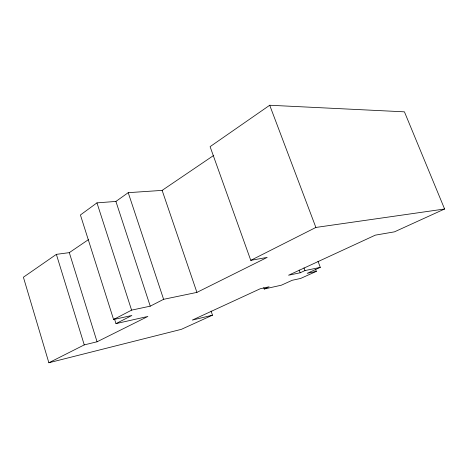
<?xml version="1.0" encoding="UTF-8"?>
<svg xmlns="http://www.w3.org/2000/svg" width="468" height="468" viewBox="0 0 468 468"><rect width="100%" height="100%" fill="white"/><g stroke="black" fill="none" stroke-linecap="round" stroke-linejoin="round"><path stroke-width="0.7" d="M213.788 155.358L162.133 190.388L128.214 192.67L115.906 201.433L96.964 202.866L80.42 214.97L113.601 319.509L131.882 315.479L115.982 323.622L114.438 318.766M318.006 261.255L320.299 267.368L304.984 270.574L300.175 272.78L288.551 275.225L375.313 235.147L394.46 231.847L444.6 208.997L404.434 111.834L269.714 105.247L210.097 146.659L250.772 260.343L267.216 257.394L196.917 292.395L163.613 299.315L150.251 306.166L131.59 310.132L113.601 319.509M88.458 239.622L69.305 252.638L56.365 254.358L23.4 277.22L48.865 362.753L181.391 329.326L212.49 315.175L211.08 311.062M250.772 260.343L315.882 227.448L444.6 208.997M48.865 362.753L84.252 344.893L97.069 341.786L147.911 316.438L115.982 323.622M263.753 287.65L264.244 289.019L269.112 286.785L260.237 288.756L192.319 320.089L212.49 315.175M320.299 267.368L307.148 273.341L316.333 271.376L315.572 269.328M316.333 271.376L300.655 278.437L292.219 280.279L281.408 285.182L264.244 289.019M269.714 105.247L315.882 227.448M303.978 267.854L304.984 270.574M299.163 270.054L300.175 272.78M162.133 190.388L196.917 292.395M128.214 192.67L163.613 299.315M115.906 201.433L150.251 306.166M96.964 202.866L131.59 310.132M69.305 252.638L97.069 341.786M56.365 254.358L84.252 344.893"/></g></svg>
